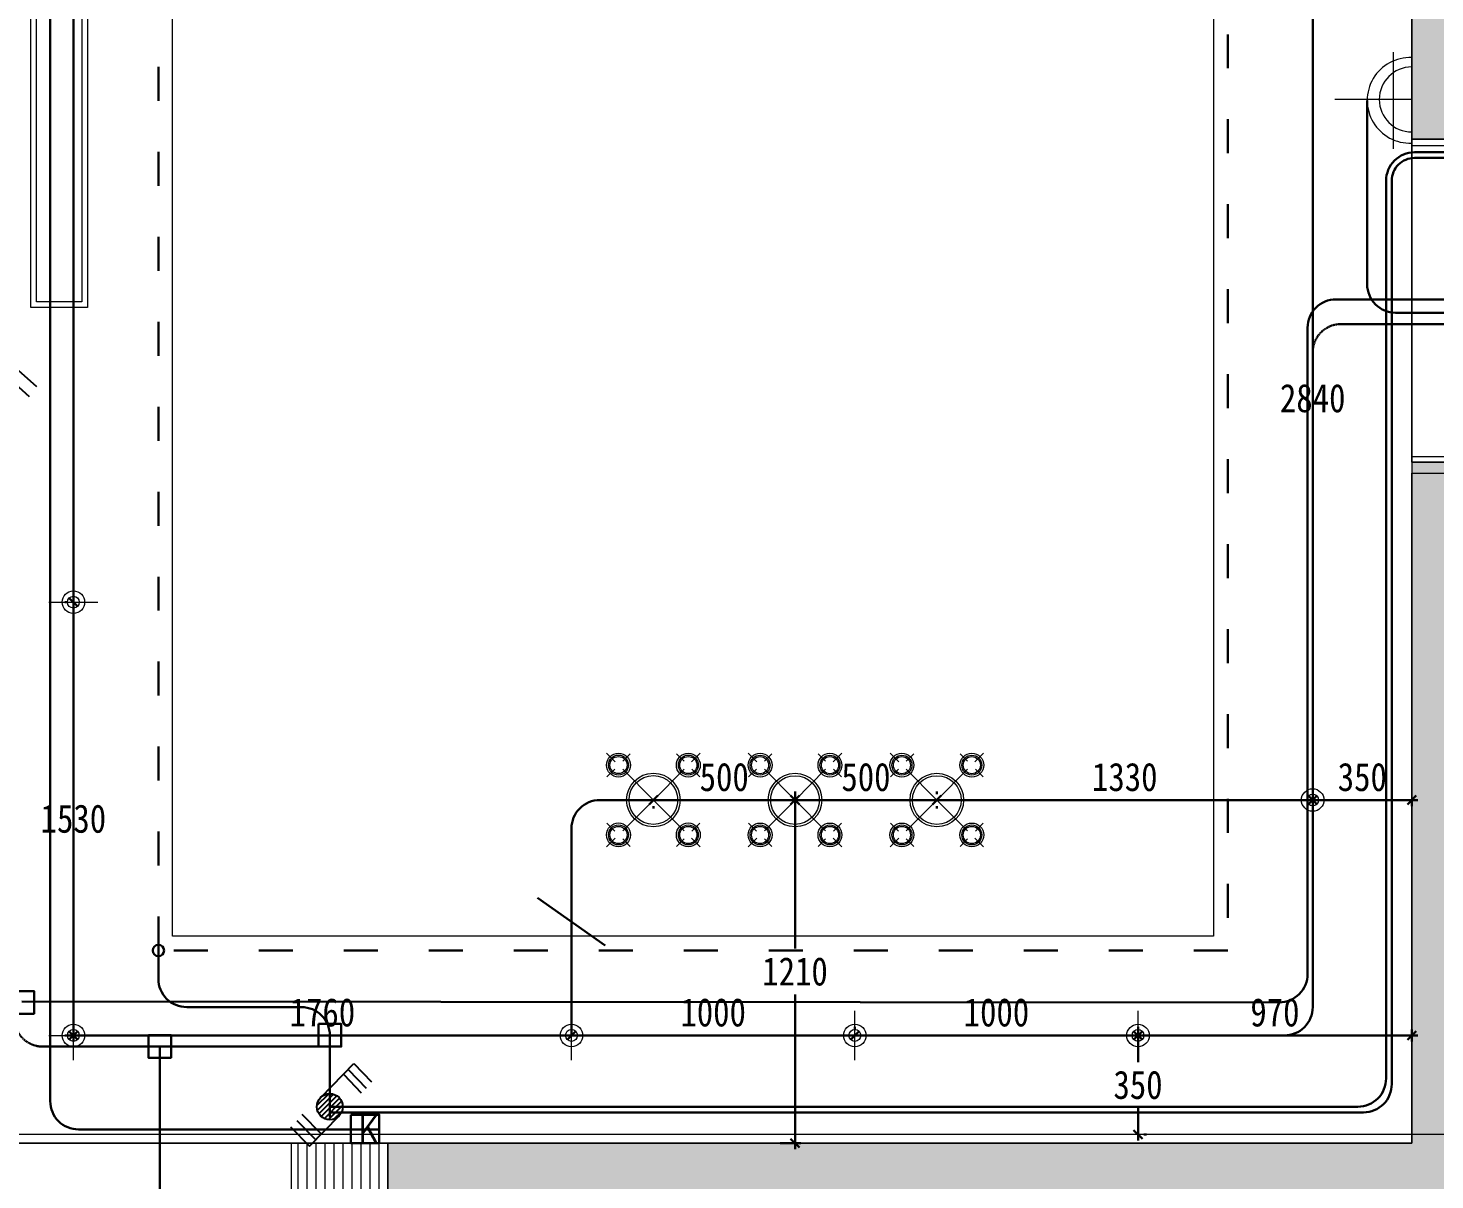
# Model space of a CAD drawing. Header units: millimetres. Extents: x -41640 to 3079702, y -5257903 to 68462.
# Drawn here: x 50644 to 55610, y 34072 to 38139 of the extents above; entities that cross this region are included whole.
import ezdxf

# ---------------------------------------------------------------- set-up
doc = ezdxf.new("R2010")
doc.units = ezdxf.units.MM
doc.header["$LTSCALE"] = 10
for name, pattern in [('ACAD_ISO03W100', [30, 12, -18]), ('CONTINOUS', [0]), ('DASH', [0.35, 0.25, -0.1])]:
    doc.linetypes.add(name, pattern=pattern)
doc.layers.get('0').update_dxf_attribs({"color": 255})
doc.layers.get('Defpoints').update_dxf_attribs({"color": 255})
for name, color, linetype, lineweight in [('1浅浅', 251, 'Continuous', 20), ('1灯位开关布线图', 1, 'Continuous', 30), ('1灯位开关布置图', 5, 'Continuous', 30), ('1灯具', 2, 'Continuous', 30), ('1空调', 3, 'Continuous', 30), ('T-综合天花布置图', 50, 'Continuous', 13), ('浅线', 251, 'CONTINOUS', 0), ('灯具', 52, 'Continuous', 0)]:
    doc.layers.add(name, color=color, linetype=linetype, lineweight=lineweight)
doc.layers.add('2323', color=4, linetype='Continuous')
doc.layers.add('LAYER2', color=8, linetype='Continuous')
doc.styles.add('_THVAC_DIM', font='SIMPLEX', dxfattribs={"width": 0.8, "height": 3.5, "bigfont": 'HZTXT'})
doc.styles.add('夏建东', font='', dxfattribs={"width": 0.85})
doc.styles.get('夏建东').set_extended_font_data('SimSun')
doc.dimstyles.new('g', dxfattribs={"dimtxt": 100, "dimasz": 31, "dimexe": 21, "dimexo": 30, "dimgap": 31, "dimtad": 1, "dimtih": 1, "dimtoh": 1, "dimdec": 0, "dimrnd": 10, "dimdsep": 46, "dimtxsty": '夏建东', "dimblk": 'OBLIQUE', "dimcen": 2.5, "dimdle": 21, "dimclrd": 5, "dimclre": 5, "dimclrt": 5, "dimadec": 0, "dimazin": 0, "dimtfac": 1, "dimtdec": 0, "dimtmove": 2, "dimatfit": 3, "dimldrblk": 'DOT', "dimfxl": 300, "dimlwd": -1, "dimlwe": -1, "dimarcsym": 1})

# ---------------------------------------------------------------- blocks, each defined once
blk = doc.blocks.new('b-小吊灯')
at = {"layer": 'T-综合天花布置图', "lineweight": 15}
for p, q in [((169961.6, 33634.7, 5186.6), (169984.9, 33611.3, 5186.6)), ((170025.3, 33633.6, 5186.6), (170005.1, 33613.4, 5186.6)), ((170150.7, 33633.6, 5186.6), (170170.9, 33613.4, 5186.6)), ((170214.5, 33634.7, 5186.6), (170191.1, 33611.3, 5186.6)), ((169983.8, 33592.1, 5186.6), (169962.4, 33570.7, 5186.6)), ((170088, 33508.2, 5186.6), (170005.2, 33591.4, 5186.6)), ((170088, 33508.2, 5186.6), (170170.9, 33591.4, 5186.6)), ((170192.3, 33592.1, 5186.6), (170213.7, 33570.7, 5186.6)), ((170088, 33508.2, 5186.6), (170005.2, 33424.9, 5186.6)), ((170088, 33508.2, 5186.6), (170170.9, 33424.9, 5186.6)), ((169983.8, 33424.3, 5186.6), (169962.4, 33445.6, 5186.6)), ((170192.3, 33424.3, 5186.6), (170213.7, 33445.6, 5186.6)), ((169961.6, 33381.6, 5186.6), (169984.9, 33405, 5186.6)), ((170025.3, 33382.8, 5186.6), (170005.1, 33402.9, 5186.6)), ((170150.7, 33382.8, 5186.6), (170170.9, 33402.9, 5186.6)), ((170214.5, 33381.6, 5186.6), (170191.1, 33405, 5186.6))]:
    blk.add_line(p, q, dxfattribs=at)
for centre, radius in [((169993.5, 33602.7, 5186.6), 32.3), ((169993.5, 33602.7, 5186.6), 27), ((169993.5, 33602.7, 5186.6), 23.2), ((170182.5, 33602.7, 5186.6), 32.3), ((170182.5, 33602.7, 5186.6), 27), ((170182.5, 33602.7, 5186.6), 23.2), ((170088, 33508.2, 5186.6), 72.5), ((170088, 33508.2, 5186.6), 65.9), ((169993.5, 33413.7, 5186.6), 32.3), ((169993.5, 33413.7, 5186.6), 27), ((169993.5, 33413.7, 5186.6), 23.2), ((170182.5, 33413.7, 5186.6), 32.3), ((170182.5, 33413.7, 5186.6), 27), ((170182.5, 33413.7, 5186.6), 23.2)]:
    blk.add_circle(centre, radius, dxfattribs=at)
blk = doc.blocks.new('筒灯')
at = {"layer": 'T-综合天花布置图', "lineweight": 15}
for p, q in [((628027.5, 221157.5, -8710.6), (628027.5, 220945.7, -8710.6)), ((627921.6, 221051.6, -8710.6), (628133.5, 221051.6, -8710.6))]:
    blk.add_line(p, q, dxfattribs=at)
for radius in [48.5, 25.5]:
    blk.add_circle((628027.5, 221051.6, -8710.6), radius, dxfattribs=at)
blk = doc.blocks.new('sd5')
at = {"layer": 'LAYER2', "ltscale": 20}
h = blk.add_hatch(dxfattribs=at)
h.set_pattern_fill('ANSI31', color=0, scale=122.164431, angle=90, style=0)
h.set_pattern_definition([(135, (5325340.621, -2219152.367), (-10.7979122, -10.7979122), [])])
h.paths.add_polyline_path([(5332276.5, -2108989.1, 1), (5332276.5, -2109099.1, 1)])
at = {"layer": '2323', "color": 0}
for p, q in [((5332078.8, -2108921.6), (5332156.7, -2108858.3)), ((5332110.2, -2108952.1), (5332188.1, -2108888.8)), ((5332249.3, -2109087.3), (5332078.8, -2108921.6))]:
    blk.add_line(p, q, dxfattribs=at)
blk.add_circle((5332276.5, -2109044.1), 55, dxfattribs=at)
blk = doc.blocks.new('_Oblique')
at = {"color": 0, "linetype": 'ByBlock', "lineweight": -2}
blk.add_line((-0.5, -0.5), (0.5, 0.5), dxfattribs=at)
blk = doc.blocks.new('*D792')
at = {"layer": '1灯位开关布置图', "color": 5, "ltscale": 0.1}
for p, q in [((55169.3, 38250.4), (55157.4, 38250.4)), ((55178.4, 38271.4), (55178.4, 36912.8)), ((55178.4, 35392.3), (55178.4, 36750.8)), ((55208.4, 35413.3), (55199.4, 35413.3))]:
    blk.add_line(p, q, dxfattribs=at)
at = {"layer": 'Defpoints', "color": 0, "lineweight": 30, "ltscale": 0.1}
for p in [(55178.4, 38250.4), (55199.3, 38250.4), (55178.4, 35413.3)]:
    blk.add_point(p, dxfattribs=at)
at = {"layer": '1灯位开关布置图', "color": 5, "ltscale": 0.1, "xscale": 31, "yscale": 31, "zscale": 31}
for p, rotation in [((55178.4, 38250.4), 90), ((55178.4, 35413.3), 270)]:
    blk.add_blockref('_Oblique', p, dxfattribs=dict(at, rotation=rotation))
at = {"layer": '1灯位开关布置图', "color": 5, "lineweight": 0, "ltscale": 0.1, "insert": (55178.4, 36831.8), "char_height": 100, "attachment_point": 5, "style": '夏建东'}
blk.add_mtext('2840', dxfattribs=at)
blk = doc.blocks.new('_Dot')
at = {"color": 0, "linetype": 'ByBlock', "lineweight": -2}
blk.add_line((-0.5, 0), (-1, 0), dxfattribs=at)
at = {"color": 0, "linetype": 'ByBlock', "const_width": 0.5}
blk.add_lwpolyline([(-0.25, 0, 1), (0.25, 0, 1)], format="xyb", close=True, dxfattribs=at)
blk = doc.blocks.new('*D796')
at = {"layer": '1灯位开关布置图', "color": 5, "ltscale": 0.1}
for p, q in [((50773.4, 36112), (50782.4, 36112)), ((50803.4, 36133), (50803.4, 35428)), ((50803.4, 34561), (50803.4, 35266)), ((50773.4, 34582), (50782.4, 34582))]:
    blk.add_line(p, q, dxfattribs=at)
at = {"layer": 'Defpoints', "color": 0, "lineweight": 30, "ltscale": 0.1}
for p in [(50803.4, 36112), (50803.4, 36112), (50803.4, 34582)]:
    blk.add_point(p, dxfattribs=at)
at = {"layer": '1灯位开关布置图', "color": 5, "ltscale": 0.1, "xscale": 31, "yscale": 31, "zscale": 31}
for p, rotation in [((50803.4, 36112), 90), ((50803.4, 34582), 270)]:
    blk.add_blockref('_Oblique', p, dxfattribs=dict(at, rotation=rotation))
at = {"layer": '1灯位开关布置图', "color": 5, "lineweight": 0, "ltscale": 0.1, "insert": (50803.4, 35347), "char_height": 100, "attachment_point": 5, "style": '夏建东'}
blk.add_mtext('1530', dxfattribs=at)
blk = doc.blocks.new('*D797')
at = {"layer": '1灯位开关布置图', "color": 5, "ltscale": 0.1}
for p, q in [((50870.3, 41072), (50782.4, 41072)), ((50803.4, 41093), (50803.4, 38673)), ((50803.4, 36091), (50803.4, 38511)), ((50773.4, 36112), (50782.4, 36112))]:
    blk.add_line(p, q, dxfattribs=at)
at = {"layer": 'Defpoints', "color": 0, "lineweight": 30, "ltscale": 0.1}
for p in [(50803.4, 41072), (50900.3, 41072), (50803.4, 36112)]:
    blk.add_point(p, dxfattribs=at)
at = {"layer": '1灯位开关布置图', "color": 5, "ltscale": 0.1, "xscale": 31, "yscale": 31, "zscale": 31}
for p, rotation in [((50803.4, 41072), 90), ((50803.4, 36112), 270)]:
    blk.add_blockref('_Oblique', p, dxfattribs=dict(at, rotation=rotation))
at = {"layer": '1灯位开关布置图', "color": 5, "lineweight": 0, "ltscale": 0.1, "insert": (50803.4, 38592), "char_height": 100, "attachment_point": 5, "style": '夏建东'}
blk.add_mtext('4960', dxfattribs=at)
blk = doc.blocks.new('壁灯')
at = {"layer": '灯具', "lineweight": 15}
for p, q in [((628026.3, 220006.2, -8710.6), (628026.3, 220209.7, -8710.6)), ((627896.3, 220054.5, -4355.3), (628151.1, 220054.5, -4355.3)), ((627865.6, 220006.2, -8710.6), (628196.5, 220006.2, -8710.6))]:
    blk.add_line(p, q, dxfattribs=at)
for centre, radius, start, end in [((628024, 220011, -8710.6), 113.1, 357.57, 182.43), ((628026.3, 220006.2, -8710.6), 85.9, 0, 180)]:
    blk.add_arc(centre, radius, start, end, dxfattribs=at)
blk = doc.blocks.new('*D842')
at = {"layer": '1灯位开关布置图', "color": 5, "ltscale": 0.1}
for p, q in [((53321, 35413.2), (53330, 35413.2)), ((53351, 35434.2), (53351, 34888.6)), ((53351, 34181), (53351, 34726.6)), ((53298.8, 34202), (53372, 34202))]:
    blk.add_line(p, q, dxfattribs=at)
at = {"layer": 'Defpoints', "color": 0, "lineweight": 30, "ltscale": 0.1}
for p in [(53351, 35413.2), (53268.8, 34202), (53351, 34202)]:
    blk.add_point(p, dxfattribs=at)
at = {"layer": '1灯位开关布置图', "color": 5, "ltscale": 0.1, "xscale": 31, "yscale": 31, "zscale": 31}
for p, rotation in [((53351, 35413.2), 90), ((53351, 34202), 270)]:
    blk.add_blockref('_Oblique', p, dxfattribs=dict(at, rotation=rotation))
at = {"layer": '1灯位开关布置图', "color": 5, "lineweight": 0, "ltscale": 0.1, "insert": (53351, 34807.6), "char_height": 100, "attachment_point": 5, "style": '夏建东'}
blk.add_mtext('1210', dxfattribs=at)
blk = doc.blocks.new('*D843')
at = {"layer": '1灯位开关布置图', "color": 5, "ltscale": 0.1}
for p, q in [((53830.6, 35413.2), (55199.4, 35413.2)), ((53851.6, 35443.2), (53851.6, 35434.2)), ((55178.4, 35443.2), (55178.4, 35434.2))]:
    blk.add_line(p, q, dxfattribs=at)
at = {"layer": 'Defpoints', "color": 0, "lineweight": 30, "ltscale": 0.1}
for p in [(53851.6, 35413.2), (55178.4, 35413.2), (55178.4, 35413.2)]:
    blk.add_point(p, dxfattribs=at)
at = {"layer": '1灯位开关布置图', "color": 5, "ltscale": 0.1, "xscale": 31, "yscale": 31, "zscale": 31, "rotation": 180}
blk.add_blockref('_Oblique', (53851.6, 35413.2), dxfattribs=at)
at = {"layer": '1灯位开关布置图', "color": 5, "ltscale": 0.1, "xscale": 31, "yscale": 31, "zscale": 31}
blk.add_blockref('_Oblique', (55178.4, 35413.2), dxfattribs=at)
at = {"layer": '1灯位开关布置图', "color": 5, "lineweight": 0, "ltscale": 0.1, "insert": (54515, 35494.2), "char_height": 100, "attachment_point": 5, "style": '夏建东'}
blk.add_mtext('1330', dxfattribs=at)
blk = doc.blocks.new('*D851')
at = {"layer": '1灯位开关布置图', "color": 5, "ltscale": 0.1}
for p, q in [((53872.6, 35413.2), (53330, 35413.2)), ((53351, 35443.2), (53351, 35434.2)), ((53851.6, 35383.2), (53851.6, 35392.2))]:
    blk.add_line(p, q, dxfattribs=at)
at = {"layer": 'Defpoints', "color": 0, "lineweight": 30, "ltscale": 0.1}
for p in [(53351, 35413.2), (53351, 35413.2), (53851.6, 35413.2)]:
    blk.add_point(p, dxfattribs=at)
at = {"layer": '1灯位开关布置图', "color": 5, "ltscale": 0.1, "xscale": 31, "yscale": 31, "zscale": 31, "rotation": 180}
blk.add_blockref('_Oblique', (53351, 35413.2), dxfattribs=at)
at = {"layer": '1灯位开关布置图', "color": 5, "ltscale": 0.1, "xscale": 31, "yscale": 31, "zscale": 31}
blk.add_blockref('_Oblique', (53851.6, 35413.2), dxfattribs=at)
at = {"layer": '1灯位开关布置图', "color": 5, "lineweight": 0, "ltscale": 0.1, "insert": (53601.3, 35494.2), "char_height": 100, "attachment_point": 5, "style": '夏建东'}
blk.add_mtext('500', dxfattribs=at)
blk = doc.blocks.new('*D852')
at = {"layer": '1灯位开关布置图', "color": 5, "ltscale": 0.1}
for p, q in [((53372, 35413.2), (52830, 35413.2)), ((53351, 35443.2), (53351, 35434.2)), ((52851, 35383.3), (52851, 35392.2))]:
    blk.add_line(p, q, dxfattribs=at)
at = {"layer": 'Defpoints', "color": 0, "lineweight": 30, "ltscale": 0.1}
for p in [(52851, 35413.3), (52851, 35413.2), (53351, 35413.2)]:
    blk.add_point(p, dxfattribs=at)
at = {"layer": '1灯位开关布置图', "color": 5, "ltscale": 0.1, "xscale": 31, "yscale": 31, "zscale": 31, "rotation": 180}
blk.add_blockref('_Oblique', (52851, 35413.2), dxfattribs=at)
at = {"layer": '1灯位开关布置图', "color": 5, "ltscale": 0.1, "xscale": 31, "yscale": 31, "zscale": 31}
blk.add_blockref('_Oblique', (53351, 35413.2), dxfattribs=at)
at = {"layer": '1灯位开关布置图', "color": 5, "lineweight": 0, "ltscale": 0.1, "insert": (53101, 35494.2), "char_height": 100, "attachment_point": 5, "style": '夏建东'}
blk.add_mtext('500', dxfattribs=at)
blk = doc.blocks.new('*D857')
at = {"layer": '1灯位开关布置图', "color": 5, "ltscale": 0.1}
for p, q in [((50782.4, 34582), (52582.8, 34582)), ((50803.4, 34612), (50803.4, 34603)), ((52561.8, 34612), (52561.8, 34603))]:
    blk.add_line(p, q, dxfattribs=at)
at = {"layer": 'Defpoints', "color": 0, "lineweight": 30, "ltscale": 0.1}
for p in [(50803.4, 34582), (52561.8, 34582), (52561.8, 34582)]:
    blk.add_point(p, dxfattribs=at)
at = {"layer": '1灯位开关布置图', "color": 5, "ltscale": 0.1, "xscale": 31, "yscale": 31, "zscale": 31, "rotation": 180}
blk.add_blockref('_Oblique', (50803.4, 34582), dxfattribs=at)
at = {"layer": '1灯位开关布置图', "color": 5, "ltscale": 0.1, "xscale": 31, "yscale": 31, "zscale": 31}
blk.add_blockref('_Oblique', (52561.8, 34582), dxfattribs=at)
at = {"layer": '1灯位开关布置图', "color": 5, "lineweight": 0, "ltscale": 0.1, "insert": (51682.6, 34663), "char_height": 100, "attachment_point": 5, "style": '夏建东'}
blk.add_mtext('1760', dxfattribs=at)
blk = doc.blocks.new('*D858')
at = {"layer": '1灯位开关布置图', "color": 5, "ltscale": 0.1}
for p, q in [((52540.8, 34582), (53583.2, 34582)), ((52561.8, 34612), (52561.8, 34603)), ((53562.2, 34612), (53562.2, 34603))]:
    blk.add_line(p, q, dxfattribs=at)
at = {"layer": 'Defpoints', "color": 0, "lineweight": 30, "ltscale": 0.1}
for p in [(52561.8, 34582), (53562.2, 34582), (53562.2, 34582)]:
    blk.add_point(p, dxfattribs=at)
at = {"layer": '1灯位开关布置图', "color": 5, "ltscale": 0.1, "xscale": 31, "yscale": 31, "zscale": 31, "rotation": 180}
blk.add_blockref('_Oblique', (52561.8, 34582), dxfattribs=at)
at = {"layer": '1灯位开关布置图', "color": 5, "ltscale": 0.1, "xscale": 31, "yscale": 31, "zscale": 31}
blk.add_blockref('_Oblique', (53562.2, 34582), dxfattribs=at)
at = {"layer": '1灯位开关布置图', "color": 5, "lineweight": 0, "ltscale": 0.1, "insert": (53062, 34663), "char_height": 100, "attachment_point": 5, "style": '夏建东'}
blk.add_mtext('1000', dxfattribs=at)
blk = doc.blocks.new('*D859')
at = {"layer": '1灯位开关布置图', "color": 5, "ltscale": 0.1}
for p, q in [((53541.2, 34582), (54582.8, 34582)), ((53562.2, 34612), (53562.2, 34603)), ((54561.8, 34612), (54561.8, 34603))]:
    blk.add_line(p, q, dxfattribs=at)
at = {"layer": 'Defpoints', "color": 0, "lineweight": 30, "ltscale": 0.1}
for p in [(53562.2, 34582), (54561.8, 34582), (54561.8, 34582)]:
    blk.add_point(p, dxfattribs=at)
at = {"layer": '1灯位开关布置图', "color": 5, "ltscale": 0.1, "xscale": 31, "yscale": 31, "zscale": 31, "rotation": 180}
blk.add_blockref('_Oblique', (53562.2, 34582), dxfattribs=at)
at = {"layer": '1灯位开关布置图', "color": 5, "ltscale": 0.1, "xscale": 31, "yscale": 31, "zscale": 31}
blk.add_blockref('_Oblique', (54561.8, 34582), dxfattribs=at)
at = {"layer": '1灯位开关布置图', "color": 5, "lineweight": 0, "ltscale": 0.1, "insert": (54062, 34663), "char_height": 100, "attachment_point": 5, "style": '夏建东'}
blk.add_mtext('1000', dxfattribs=at)
blk = doc.blocks.new('*D860')
at = {"layer": '1灯位开关布置图', "color": 5, "ltscale": 0.1}
for p, q in [((54540.8, 34582), (55549.4, 34582)), ((54561.8, 34612), (54561.8, 34603)), ((55528.4, 34560.7), (55528.4, 34603))]:
    blk.add_line(p, q, dxfattribs=at)
at = {"layer": 'Defpoints', "color": 0, "lineweight": 30, "ltscale": 0.1}
for p in [(54561.8, 34582), (55528.4, 34582), (55528.4, 34530.7)]:
    blk.add_point(p, dxfattribs=at)
at = {"layer": '1灯位开关布置图', "color": 5, "ltscale": 0.1, "xscale": 31, "yscale": 31, "zscale": 31, "rotation": 180}
blk.add_blockref('_Oblique', (54561.8, 34582), dxfattribs=at)
at = {"layer": '1灯位开关布置图', "color": 5, "ltscale": 0.1, "xscale": 31, "yscale": 31, "zscale": 31}
blk.add_blockref('_Oblique', (55528.4, 34582), dxfattribs=at)
at = {"layer": '1灯位开关布置图', "color": 5, "lineweight": 0, "ltscale": 0.1, "insert": (55045.1, 34663), "char_height": 100, "attachment_point": 5, "style": '夏建东'}
blk.add_mtext('970', dxfattribs=at)
blk = doc.blocks.new('*D861')
at = {"layer": '1灯位开关布置图', "color": 5, "ltscale": 0.1}
for p, q in [((54561.8, 34603), (54561.8, 34488)), ((54591.8, 34582), (54582.8, 34582)), ((54561.8, 34211), (54561.8, 34326)), ((54591.8, 34232), (54582.8, 34232))]:
    blk.add_line(p, q, dxfattribs=at)
at = {"layer": 'Defpoints', "color": 0, "lineweight": 30, "ltscale": 0.1}
for p in [(54561.8, 34582), (54561.8, 34232), (54561.8, 34232)]:
    blk.add_point(p, dxfattribs=at)
at = {"layer": '1灯位开关布置图', "color": 5, "ltscale": 0.1, "xscale": 31, "yscale": 31, "zscale": 31}
for p, rotation in [((54561.8, 34582), 90), ((54561.8, 34232), 270)]:
    blk.add_blockref('_Oblique', p, dxfattribs=dict(at, rotation=rotation))
at = {"layer": '1灯位开关布置图', "color": 5, "lineweight": 0, "ltscale": 0.1, "insert": (54561.8, 34407), "char_height": 100, "attachment_point": 5, "style": '夏建东'}
blk.add_mtext('350', dxfattribs=at)
blk = doc.blocks.new('*D1037')
at = {"layer": '1灯位开关布置图', "color": 5}
for p, q in [((55157.5, 35413.2), (55549.4, 35413.2)), ((55178.5, 35413.2), (55178.5, 35434.2)), ((55528.4, 35413.2), (55528.4, 35392.2))]:
    blk.add_line(p, q, dxfattribs=at)
at = {"layer": 'Defpoints', "color": 0, "linetype": 'Continuous', "lineweight": 30}
for p in [(55178.5, 35413.2), (55528.4, 35414.3), (55528.4, 35413.2)]:
    blk.add_point(p, dxfattribs=at)
at = {"layer": '1灯位开关布置图', "color": 5, "linetype": 'Continuous', "xscale": 31, "yscale": 31, "zscale": 31, "rotation": 180}
blk.add_blockref('_Oblique', (55178.5, 35413.2), dxfattribs=at)
at = {"layer": '1灯位开关布置图', "color": 5, "linetype": 'Continuous', "xscale": 31, "yscale": 31, "zscale": 31}
blk.add_blockref('_Oblique', (55528.4, 35413.2), dxfattribs=at)
at = {"layer": '1灯位开关布置图', "color": 5, "linetype": 'Continuous', "lineweight": 30, "insert": (55353.5, 35494.2), "char_height": 100, "attachment_point": 5, "style": '夏建东'}
blk.add_mtext('350', dxfattribs=at)
blk = doc.blocks.new('空调开关')
at = {"layer": '1空调', "linetype": 'Continuous', "lineweight": 30}
blk.add_lwpolyline([(51886.7, 34302), (51986.7, 34302), (51986.7, 34202), (51886.7, 34202)], close=True, dxfattribs=at)
at = {"layer": '1空调', "linetype": 'Continuous', "lineweight": 30, "insert": (51914.2, 34302), "char_height": 100, "width": 220.622, "attachment_point": 1, "style": '_THVAC_DIM'}
blk.add_mtext('K', dxfattribs=at)
blk = doc.blocks.new('三联双控')
at = {"layer": '2323', "color": 0}
for p, q in [((88361.9, 76505.4), (88446, 76591.9)), ((88446, 76591.9), (88490.8, 76544.6)), ((88419.6, 76563.6), (88464.4, 76516.3)), ((88432.3, 76575.3), (88477.1, 76528)), ((88299, 76444.7), (88348.2, 76395.1)), ((88311.9, 76460.9), (88361.2, 76411.4)), ((88331.9, 76378.9), (88407.6, 76456.8)), ((88282.7, 76428.5), (88331.9, 76378.9))]:
    blk.add_line(p, q, dxfattribs=at)
blk.add_circle((88384, 76480.4), 33.4, dxfattribs=at)
at = {"layer": 'LAYER2', "color": 0, "ltscale": 20}
for p, q in [((88350.8, 76483.2), (88381.2, 76513.6)), ((88351.9, 76471.3), (88393.1, 76512.5)), ((88356, 76462.2), (88402.2, 76508.4)), ((88362.1, 76455.2), (88409.2, 76502.3)), ((88370.1, 76450.1), (88414.3, 76494.4)), ((88380.3, 76447.2), (88417.2, 76484.1)), ((88395.1, 76448.9), (88415.5, 76469.3))]:
    blk.add_line(p, q, dxfattribs=at)

msp = doc.modelspace()

# ---------------------------------------------------------------- hatches: boundary and pattern name
at = {"layer": '浅线', "ltscale": 0.5}
h = msp.add_hatch(color=256, dxfattribs=at)
h.dxf.hatch_style = 1
h.paths.add_polyline_path([(55778.4, 40992), (55528.4, 40992), (55528.4, 37747), (55778.4, 37747)])
h = msp.add_hatch(dxfattribs=at)
h.set_pattern_fill('ANSI31', color=256, scale=10, angle=135)
h.set_pattern_definition([(180, (-415858.573, -197654.207), (-5e-15, -31.75), [])])
h.paths.add_polyline_path([(50243.4, 36882), (50453.4, 36882), (50453.4, 36192), (50243.4, 36192)])
h.paths.add_polyline_path([(57943.5, 37647.1), (58063.5, 37647.1), (58063.5, 37747), (57943.5, 37747)])
edge = h.paths.add_edge_path()
edge.add_line((50503.4, 31402), (50453.4, 31402))
edge.add_line((50453.4, 31402), (50453.4, 34552))
edge.add_line((50453.4, 34552), (50333.4, 34552))
edge.add_line((50333.4, 34552), (50333.4, 34202))
h.paths.add_polyline_path([(57943.5, 37647.1), (58063.5, 37647.1), (58063.5, 37747), (57943.5, 37747)])
h = msp.add_hatch(color=256, dxfattribs=at)
h.dxf.hatch_style = 1
h.paths.add_polyline_path([(51913.4, 32186.1), (52040.7, 32186.1), (52040.7, 32186.1), (51913.4, 32186.1), (51913.4, 31603.7), (51913.4, 31402), (51743.4, 31402), (51743.4, 31162), (52153.4, 31162), (52153.4, 33962), (55778.4, 33962), (55778.4, 35962), (55778.4, 36257), (55778.4, 36327), (55778.4, 36607), (55528.4, 36607), (55528.4, 34232), (55528.4, 34202), (51943.4, 34202), (51913.4, 34202), (51913.4, 34002), (51913.4, 33533.9), (52074.2, 33533.9), (52074.2, 33172), (51913.4, 33172)])
h = msp.add_hatch(dxfattribs=at)
h.set_pattern_fill('ANSI31', color=256, scale=10, angle=45)
h.set_pattern_definition([(90, (-415858.573, -197654.207), (-31.75, 5e-15), [])])
h.paths.add_polyline_path([(51573.4, 34202), (51913.4, 34202), (51913.4, 34002), (51573.4, 34002)])

# ---------------------------------------------------------------- linework, layer by layer
at = {"layer": '1浅浅', "lineweight": 0, "ltscale": 0.1}
msp.add_lwpolyline([(47841.4, 40992), (63411.4, 40992), (63411.4, 34232), (47841.4, 34232)], close=True, dxfattribs=at)
at = {"layer": '1灯位开关布线图', "linetype": 'Continuous', "lineweight": 30}
for points in [[(55178.4, 40263.7), (50903.4, 40263.7, 0.414214), (50803.4, 40163.7), (50803.4, 34582)], [(57177.2, 37134.1), (55470.8, 37134.1, -0.414214), (55370.8, 37234.1), (55370.8, 37883.9)], [(51708.8, 34330.3), (55337.6, 34330.3, 0.414214), (55437.6, 34430.3), (55437.6, 37600.4, -0.414214), (55537.6, 37700.4), (55841.7, 37700.4)], [(51708.8, 34310.3), (55357.6, 34310.3, 0.414214), (55457.6, 34410.3), (55457.6, 37600.4, -0.414214), (55537.6, 37680.4), (55841.7, 37680.4)], [(50803.4, 34582), (55078.4, 34582, 0.414214), (55178.4, 34682), (55178.4, 35413.3)], [(52561.8, 34582), (52561.8, 35313.2, -0.414214), (52661.8, 35413.2), (53851.6, 35413.2)], [(51103.4, 34882), (51103.4, 34782, 0.414214), (51203.4, 34682), (51608.8, 34682, -0.414214), (51708.8, 34582), (51708.8, 34582)]]:
    msp.add_lwpolyline(points, format="xyb", dxfattribs=at)
at = {"layer": '1灯位开关布线图', "color": 6, "linetype": 'DASH', "lineweight": 30}
for points in [[(55178.4, 35413.3), (55178.4, 36994.1, -0.414214), (55278.4, 37094.1), (56035.4, 37094.1)], [(50595.4, 35694.3), (50595.4, 34642.5, 0.414214), (50695.4, 34542.5), (51108.4, 34542.5)]]:
    msp.add_lwpolyline(points, format="xyb", dxfattribs=at)
at = {"layer": '1灯位开关布线图', "linetype": 'Continuous', "lineweight": 30}
for points in [[(52681.3, 34899.5), (52442.3, 35068.3)], [(51708.8, 34293.5), (51708.8, 34582)]]:
    msp.add_lwpolyline(points, dxfattribs=at)
for points in [[(51668.8, 34622.5), (51748.8, 34622.5), (51748.8, 34542.5), (51668.8, 34542.5)], [(51068.4, 34583), (51148.4, 34583), (51148.4, 34503), (51068.4, 34503)]]:
    msp.add_lwpolyline(points, close=True, dxfattribs=at)
at = {"layer": '1灯位开关布线图', "color": 6, "linetype": 'DASH', "lineweight": 30}
for points in [[(51108.4, 33352), (51108.4, 34542.5)], [(51108.4, 34542.5), (51708.8, 34542.5)]]:
    msp.add_lwpolyline(points, dxfattribs=at)
at = {"layer": '1灯位开关布线图', "linetype": 'Continuous', "lineweight": 30}
msp.add_circle((51103.4, 34882), 20, dxfattribs=at)
at = {"layer": '1灯具', "color": 2, "linetype": 'ACAD_ISO03W100'}
msp.add_lwpolyline([(51103.4, 39917), (54878.4, 39917), (54878.4, 34882), (51103.4, 34882)], close=True, dxfattribs=at)
at = {"layer": '1空调', "linetype": 'Continuous', "lineweight": 30}
msp.add_lwpolyline([(51883.1, 34250), (50821.7, 34250, -0.414214), (50721.7, 34350), (50721.7, 40218.8, -0.414214), (50821.7, 40318.8), (53340.2, 40318.8)], format="xyb", dxfattribs=at)
at = {"layer": '1空调'}
msp.add_lwpolyline([(50621.7, 34701.6), (55060.3, 34698.9, 0.414214), (55160.3, 34798.9), (55160.3, 37081, -0.414214), (55260.3, 37181), (62269, 37181, -0.414214), (62369, 37081), (62369, 35318.6)], format="xyb", dxfattribs=at)
msp.add_lwpolyline([(50584.4, 34738.9), (50664.4, 34738.9), (50664.4, 34658.9), (50584.4, 34658.9)], close=True, dxfattribs=at)
at = {"layer": '浅线', "ltscale": 0.5}
for p, q in [((55528.4, 37802), (55528.4, 41072)), ((55528.4, 37747), (55913.4, 37747)), ((55528.4, 34202), (55528.4, 36567)), ((55528.4, 36567), (55778.4, 36567)), ((55528.4, 34202), (55528.4, 36377)), ((50453.4, 34202), (51913.4, 34202)), ((51913.4, 31402), (51913.4, 34202)), ((51913.4, 34202), (55528.4, 34202))]:
    msp.add_line(p, q, dxfattribs=at)
for points in [[(54719.4, 41072), (55528.4, 41072), (55528.4, 37802)], [(50453.4, 40767), (55528.4, 40767), (55528.4, 34202), (50453.4, 34202), (50453.4, 36922)]]:
    msp.add_lwpolyline(points, dxfattribs=at)
for points in [[(50853.4, 40452), (50853.4, 37152), (50653.4, 37152), (50653.4, 40452)], [(50833.4, 40432), (50833.4, 37172), (50673.4, 37172), (50673.4, 40432)], [(51153.4, 39867), (54828.4, 39867), (54828.4, 34932), (51153.4, 34932)], [(55778.4, 37747), (55528.4, 37747), (55528.4, 37747.1), (55778.4, 37747.1)], [(55528.4, 37747), (55778.4, 37747), (55778.4, 36606.9), (55528.4, 36606.9)], [(55528.4, 37747), (55778.4, 37747), (55778.4, 37723.1), (55528.4, 37723.1)], [(55528.4, 36606.9), (55778.4, 36606.9), (55778.4, 36624.6), (55528.4, 36624.6)], [(51573.4, 34202), (51913.4, 34202), (51913.4, 34002), (51573.4, 34002)]]:
    msp.add_lwpolyline(points, close=True, dxfattribs=at)

# ---------------------------------------------------------------- block references
at = {"layer": '1灯位开关布线图', "color": 0, "ltscale": 40, "rotation": 279.1070604962762}
msp.add_blockref('sd5', (1288975.1, 5635604.5), dxfattribs=at)
at = {"layer": '1灯位开关布线图', "color": 7, "xscale": 1.374053990468383, "yscale": 1.374053990468383, "zscale": 1.374053990399716}
msp.add_blockref('三联双控', (-69735.6, -70757.9), dxfattribs=at)
at = {"layer": '1灯具', "linetype": 'ACAD_ISO03W100', "lineweight": 9, "rotation": 90}
for name, p, xscale, yscale, zscale in [('壁灯', (349462.9, -801174, 11637.6), 1.336028404533863, 1.336028404533863, 1.336028404533863), ('筒灯', (231967, -478590.1, 7138.8), 0.8195534373517148, 0.8195534373517148, 0.8195534373425614), ('筒灯', (231967, -480120.1, 7138.8), 0.8195534373517148, 0.8195534373517148, 0.8195534373425614), ('筒灯', (233725.4, -480120.1, 7138.8), 0.8195534373517148, 0.8195534373517148, 0.8195534373425614), ('筒灯', (234725.8, -480120.1, 7138.8), 0.8195534373517148, 0.8195534373517148, 0.8195534373425614), ('筒灯', (235725.4, -480120.1, 7138.8), 0.8195534373517148, 0.8195534373517148, 0.8195534373425614)]:
    msp.add_blockref(name, p, dxfattribs=dict(at, xscale=xscale, yscale=yscale, zscale=zscale))
at = {"layer": '1灯具', "color": 0, "linetype": 'ByBlock', "xscale": 1.304867065045983, "yscale": 1.304867065045983, "zscale": 1.30486706505424}
for p in [(-169091.3, -8310.4, -6767.8), (-168591.3, -8310.5, -6767.8), (-168090.6, -8310.5, -6767.8)]:
    msp.add_blockref('b-小吊灯', p, dxfattribs=at)
at = {"layer": '1灯具', "linetype": 'ACAD_ISO03W100', "lineweight": 9, "xscale": 0.8195534373517148, "yscale": 0.8195534373517148, "zscale": 0.8195534373425614}
msp.add_blockref('筒灯', (-459523.7, -145750.3, 7138.8), dxfattribs=at)
at = {"layer": '1空调', "linetype": 'Continuous', "lineweight": 30}
msp.add_blockref('空调开关', (-103.6, 0), dxfattribs=at)

# ---------------------------------------------------------------- dimensions: what is measured, and where the dimension line sits
at = {"layer": '1灯位开关布置图', "lineweight": 0, "ltscale": 0.1}
for base, p1, p2, picture, middle in [((50803.4, 41072), (50803.4, 36112), (50900.3, 41072), '*D797', (50803.4, 38592)), ((55178.4, 38250.4), (55178.4, 35413.3), (55199.3, 38250.4), '*D792', (55178.4, 36831.8)), ((50803.4, 36112), (50803.4, 34582), (50803.4, 36112), '*D796', (50803.4, 35347)), ((53351, 34202), (53351, 35413.2), (53268.8, 34202), '*D842', (53351, 34807.6)), ((54561.8, 34232), (54561.8, 34582), (54561.8, 34232), '*D861', (54561.8, 34407))]:
    dim = msp.add_linear_dim(base=base, p1=p1, p2=p2, angle=90, dimstyle='g', dxfattribs=at)
    dim.commit()
    dim.dimension.update_dxf_attribs({"geometry": picture, "text_midpoint": middle})
for base, p1, p2, picture, middle in [((52851, 35413.2), (53351, 35413.2), (52851, 35413.3), '*D852', (53101, 35494.2)), ((53351, 35413.2), (53851.6, 35413.2), (53351, 35413.2), '*D851', (53601.3, 35494.2)), ((55178.4, 35413.2), (53851.6, 35413.2), (55178.4, 35413.2), '*D843', (54515, 35494.2)), ((52561.8, 34582), (50803.4, 34582), (52561.8, 34582), '*D857', (51682.6, 34663)), ((53562.2, 34582), (52561.8, 34582), (53562.2, 34582), '*D858', (53062, 34663)), ((54561.8, 34582), (53562.2, 34582), (54561.8, 34582), '*D859', (54062, 34663)), ((55528.4, 34582), (54561.8, 34582), (55528.4, 34530.7), '*D860', (55045.1, 34663))]:
    dim = msp.add_linear_dim(base=base, p1=p1, p2=p2, dimstyle='g', dxfattribs=at)
    dim.commit()
    dim.dimension.update_dxf_attribs({"geometry": picture, "text_midpoint": middle})
at = {"layer": '1灯位开关布置图', "linetype": 'Continuous', "lineweight": 30}
dim = msp.add_linear_dim(base=(55528.4, 35413.2), p1=(55178.5, 35413.2), p2=(55528.4, 35414.3), dimstyle='g', override={"dimfxlon": 1}, dxfattribs=at)
dim.commit()
dim.dimension.update_dxf_attribs({"geometry": '*D1037', "text_midpoint": (55353.5, 35494.2)})

doc.saveas('drawing.dxf')
